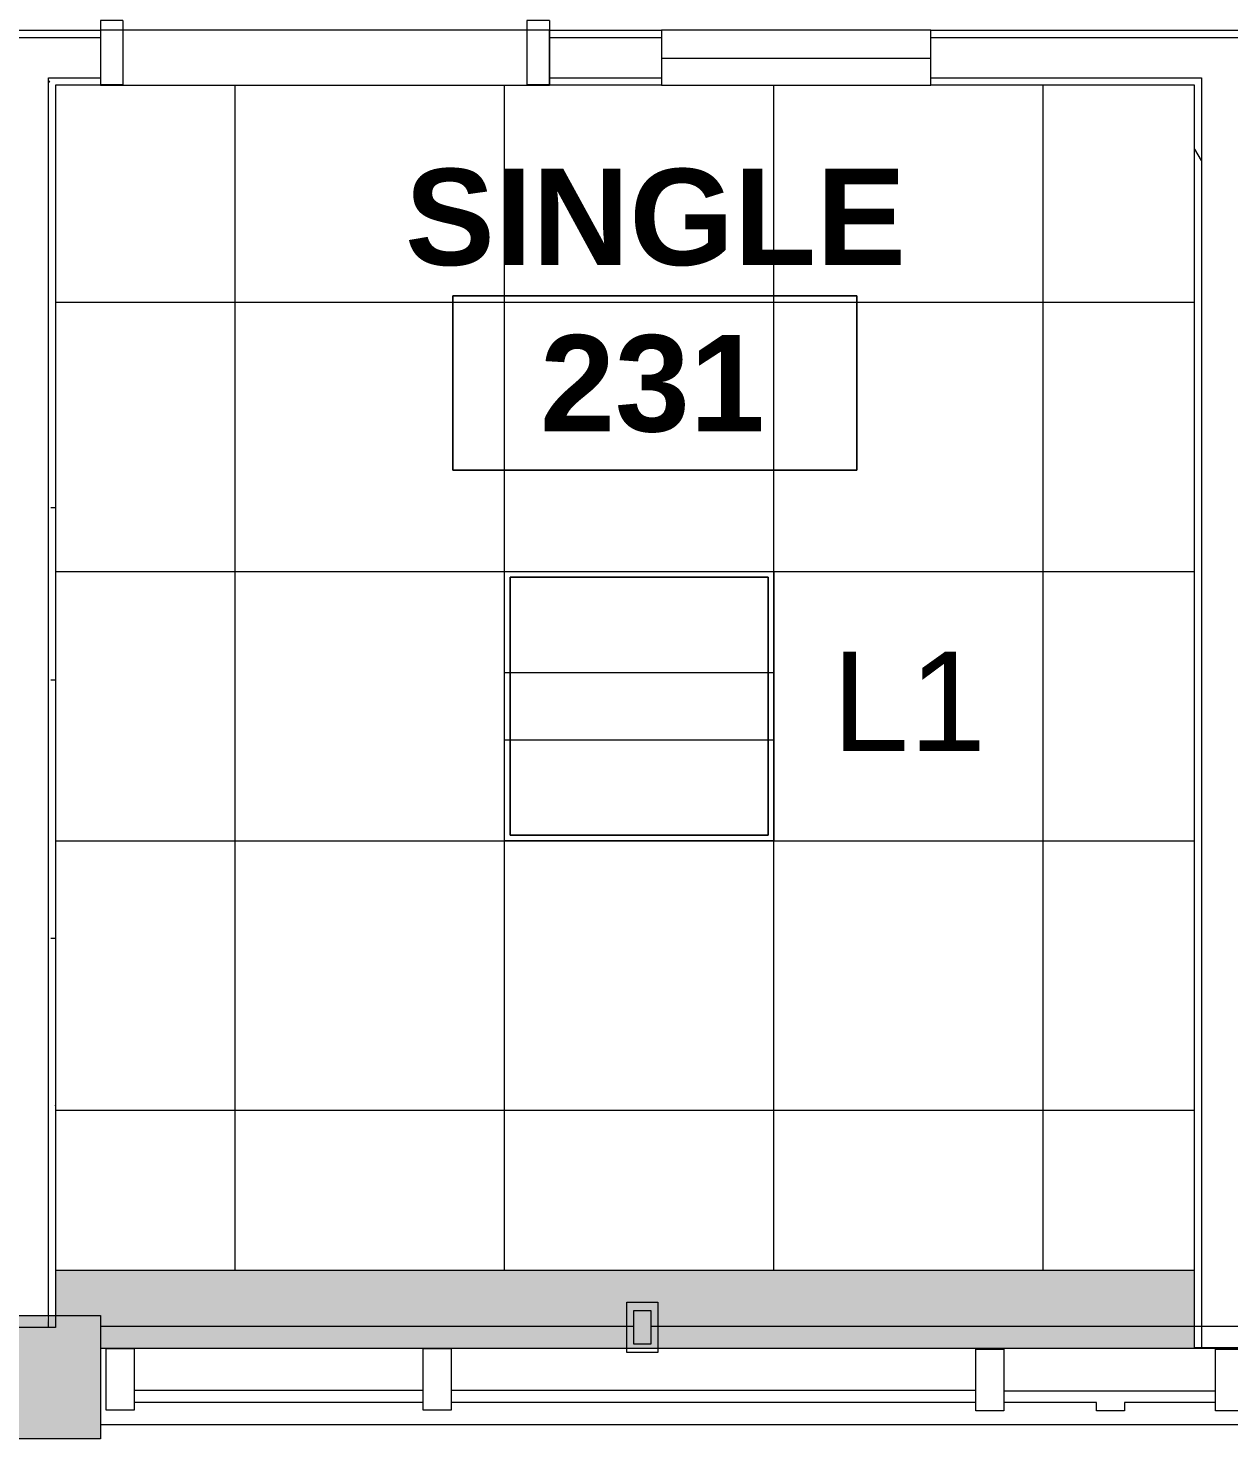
# Model space of a CAD drawing. Header units: inches. Extents: x 389 to 3083, y 11893 to 13691.
# Drawn here: x 2143.8 to 2250.8, y 12105.2 to 12230.9 of the extents above; entities that cross this region are included whole.
import ezdxf

# ---------------------------------------------------------------- set-up
doc = ezdxf.new("R2010")
doc.units = ezdxf.units.IN
doc.header["$MEASUREMENT"] = 0
for name, color, linetype, lineweight in [('X2$0$A-AREA-IDEN', 2, 'Continuous', 9), ('X2$0$A-CLNG', 13, 'Continuous', 13), ('X2$0$A-CLNG-PATT', 13, 'Continuous', 13), ('X2$0$A-DOOR', 31, 'Continuous', 13), ('X2$0$A-DOOR-FRAM', 31, 'Continuous', 20), ('X2$0$A-GLAZ', 151, 'Continuous', 13), ('X2$0$A-WALL', 113, 'Continuous', 13), ('X2$0$A-WALL-PATT', 111, 'Continuous', 13), ('X2$0$E-ELEC-FIXT', 91, 'Continuous', 9), ('X2$0$E-LITE-EQPM', 33, 'Continuous', 9), ('X2$0$E-LITE-EQPM-IDEN', 33, 'Continuous', 9), ('X2$0$I-WALL', 2, 'Continuous', 9), ('X2$0$Plaza America_Tower 1_2nd Floor -REVIT_dwg', 8, 'Continuous', 9)]:
    doc.layers.add(name, color=color, linetype=linetype, lineweight=lineweight)
doc.styles.add('X2$0$Arial_3', font='arial.ttf', dxfattribs={"height": 8.851796})
doc.styles.add('X2$0$Swis721 Lt BT_B', font='', dxfattribs={"height": 8.583975})
doc.styles.get('X2$0$Swis721 Lt BT_B').set_extended_font_data('Swis721 Lt BT', bold=True)
pattern_1 = [(0, (-24941.6016, 0), (30.72, 7.68), [1.267, -21.773, 1.267, -21.773, -122.88]), (0, (-24941.6016, 0), (30.72, 7.68), [-46.08, 1.267, -44.813, 1.267, -21.773, -53.76]), (0, (-24941.6016, 0), (30.72, 7.68), [-115.2, 1.267, -14.093, 1.267, -37.133]), (120, (-24930.0816, 3.84), (-22.0110751, 22.7643004), [1.267, -21.773, 1.267, -21.773, -122.88]), (120, (-24930.0816, 3.84), (-22.0110751, 22.7643004), [-46.08, 1.267, -44.813, 1.267, -21.773, -53.76]), (120, (-24930.0816, 3.84), (-22.0110751, 22.7643004), [-115.2, 1.267, -14.093, 1.267, -37.133]), (240, (-24926.2416, 19.2), (-8.7089249, -30.4443004), [1.267, -21.773, 1.267, -21.773, -122.88]), (240, (-24926.2416, 19.2), (-8.7089249, -30.4443004), [-46.08, 1.267, -44.813, 1.267, -21.773, -53.76]), (240, (-24926.2416, 19.2), (-8.7089249, -30.4443004), [-115.2, 1.267, -14.093, 1.267, -37.133])]

# ---------------------------------------------------------------- blocks, each defined once
blk = doc.blocks.new('X2$0$PS - Duplex - Duplex-V1-FIRST FLOOR')
at = {"layer": 'X2$0$E-ELEC-FIXT'}
for p, q in [((-1.375, -2.25), (-1.375, 2.25)), ((-1.375, 2.25), (1.375, 2.25)), ((-0.75, -1.5), (-0.75, 1.5)), ((-0.75, 1.5), (0.75, 1.5)), ((0.75, 1.5), (0.75, -1.5)), ((1.375, 2.25), (1.375, -2.25)), ((1.375, -2.25), (-1.375, -2.25)), ((0.75, -1.5), (-0.75, -1.5))]:
    blk.add_line(p, q, dxfattribs=at)
blk = doc.blocks.new('X2$0$Plaza America_Tower 1_2nd Floor -REVIT_dwg-5250115-FIRST FLOOR')
at = {"layer": 'X2$0$A-GLAZ'}
for p, q in [((27139.35, 12115.17), (27091.81, 12115.17)), ((27241.35, 12115.17), (27140.85, 12115.17)), ((27120.56, 12109.48), (27094.81, 12109.48)), ((27169.81, 12109.48), (27123.06, 12109.48)), ((27191.18, 12109.42), (27172.31, 12109.42)), ((27120.56, 12108.42), (27094.81, 12108.42)), ((27169.81, 12108.42), (27123.06, 12108.42)), ((27271.65, 12106.42), (27091.81, 12106.42))]:
    blk.add_line(p, q, dxfattribs=at)
at = {"layer": 'X2$0$A-GLAZ', "flags": 128}
for points in [[(27094.81, 12113.21), (27094.81, 12107.71), (27092.31, 12107.71), (27092.31, 12113.21)], [(27120.56, 12113.21), (27123.06, 12113.21), (27123.06, 12107.71), (27120.56, 12107.71)], [(27172.31, 12113.17), (27172.31, 12107.67), (27169.81, 12107.67), (27169.81, 12113.17)]]:
    blk.add_lwpolyline(points, close=True, dxfattribs=at)
for points in [[(27193.68, 12113.17), (27193.68, 12107.67), (27191.18, 12107.67), (27191.18, 12113.17), (27193.81, 12113.17)], [(27191.18, 12108.42), (27183.06, 12108.42), (27183.06, 12107.67), (27180.56, 12107.67), (27180.56, 12108.42), (27172.31, 12108.42)]]:
    blk.add_lwpolyline(points, dxfattribs=at)
blk = doc.blocks.new('X2$0$Frameless opening with glazing - 24_ x 96_-4900874-FIRST FLOOR')
at = {"layer": 'X2$0$A-GLAZ'}
blk.add_line((-13.5, 0.0625), (10.5, 0.0625), dxfattribs=at)
blk = doc.blocks.new('X2$0$L-Ceiling Light - Linear Box - 2_x2_-4960925-FIRST FLOOR')
at = {"layer": 'X2$0$E-LITE-EQPM'}
for p, q in [((-12, -12), (-12, 12)), ((-12, 12), (12, 12)), ((-12, -12), (-12, 12)), ((-12, 12), (12, 12)), ((-11.5, -11.5), (-11.5, 11.5)), ((-11.5, 11.5), (11.5, 11.5)), ((11.5, 11.5), (-11.5, 11.5)), ((-11.5, 11.5), (-11.5, -11.5)), ((11.5, 11.5), (11.5, -11.5)), ((11.5, -11.5), (11.5, 11.5)), ((12, 12), (12, -12)), ((12, 12), (12, -12)), ((-12, 3), (12, 3)), ((-12, -3), (12, -3)), ((12, -12), (-12, -12)), ((12, -12), (-12, -12)), ((11.5, -11.5), (-11.5, -11.5)), ((-11.5, -11.5), (11.5, -11.5))]:
    blk.add_line(p, q, dxfattribs=at)
blk = doc.blocks.new('X2$0$Single Flush - OTJ_SOLIDFLUSH_ALUM-4900816-FIRST FLOOR')
at = {"layer": 'X2$0$A-DOOR-FRAM'}
for p, q in [((-20, -3.3125), (-20, 2.4375)), ((-20, 2.4375), (-18, 2.4375)), ((-18, -3.3125), (-18, 2.4375)), ((18.000004, -3.3125), (18.000004, 2.4375)), ((18.000004, 2.4375), (20.000004, 2.4375)), ((20.000004, -3.3125), (20.000004, 2.4375)), ((-20, -3.3125), (-18, -3.3125)), ((18.000004, -3.3125), (20.000004, -3.3125))]:
    blk.add_line(p, q, dxfattribs=at)
blk = doc.blocks.new('X2$0$Room Tag - Room Name and Number-3379422-FIRST FLOOR')
at = {"layer": 'X2$0$A-AREA-IDEN'}
for p, q in [((-0.1881, -0.1636), (-0.1881, -0.0018)), ((-0.1881, -0.0018), (0.1869, -0.0018)), ((0.1869, -0.0018), (-0.1881, -0.0018)), ((-0.1881, -0.0018), (-0.1881, -0.1636)), ((0.1869, -0.0018), (0.1869, -0.1636)), ((0.1869, -0.1636), (0.1869, -0.0018)), ((0.1869, -0.1636), (-0.1881, -0.1636)), ((-0.1881, -0.1636), (0.1869, -0.1636))]:
    blk.add_line(p, q, dxfattribs=at)

msp = doc.modelspace()

# ---------------------------------------------------------------- hatches: boundary and pattern name
at = {"layer": 'X2$0$A-CLNG-PATT'}
h = msp.add_hatch(dxfattribs=at)
h.set_pattern_fill('FP2_63', color=256, style=0, pattern_type=2)
h.set_pattern_definition([(0, (-24941.6016, 0), (15.36, 3.84), [1.267, -10.253, 1.267, -10.253, -61.44]), (0, (-24941.6016, 0), (15.36, 3.84), [-23.04, 1.267, -21.773, 1.267, -10.253, -26.88]), (0, (-24941.6016, 0), (15.36, 3.84), [-57.6, 1.267, -6.413, 1.267, -17.933]), (120, (-24935.8416, 1.92), (-11.00553755, 11.3821502), [1.267, -10.253, 1.267, -10.253, -61.44]), (120, (-24935.8416, 1.92), (-11.00553755, 11.3821502), [-23.04, 1.267, -21.773, 1.267, -10.253, -26.88]), (120, (-24935.8416, 1.92), (-11.00553755, 11.3821502), [-57.6, 1.267, -6.413, 1.267, -17.933]), (240, (-24933.9216, 9.6), (-4.35446245, -15.2221502), [1.267, -10.253, 1.267, -10.253, -61.44]), (240, (-24933.9216, 9.6), (-4.35446245, -15.2221502), [-23.04, 1.267, -21.773, 1.267, -10.253, -26.88]), (240, (-24933.9216, 9.6), (-4.35446245, -15.2221502), [-57.6, 1.267, -6.413, 1.267, -17.933])])
h.paths.add_polyline_path([(749.72, 12113.17), (749.72, 12115.17), (752.73, 12115.17), (752.73, 12119.17), (598.68, 12119.17), (598.71, 12115.17), (604.97, 12115.17), (604.97, 12113.17), (700.38, 12113.17)], flags=0)
h.paths.add_polyline_path([(2630.46, 12113.17), (2710.45, 12113.17), (2710.45, 12120.17), (2609.88, 12120.17), (2609.88, 12116.17), (2630.46, 12116.17)], flags=0)
h.paths.add_polyline_path([(2786.25, 12113.17), (2915.46, 12113.17), (2915.46, 12116.17), (2921.83, 12116.17), (2921.83, 12120.17), (2770.45, 12120.17), (2770.45, 12113.17)], flags=0)
h.paths.add_polyline_path([(960.55, 12113.17), (1130.22, 12113.17), (1130.22, 12115.17), (1151.04, 12115.17), (1151.04, 12119.17), (930.04, 12119.17), (930.04, 12115.17), (950.38, 12115.17), (950.38, 12113.17), (950.68, 12113.17)], flags=0)
h.paths.add_polyline_path([(1430.38, 12113.17), (1509.71, 12113.17), (1509.71, 12116.42), (1514.71, 12116.42), (1514.71, 12119.17), (1410.04, 12119.17), (1410.04, 12115.17), (1430.38, 12115.17)], flags=0)
h.paths.add_polyline_path([(2090.04, 12113.17), (2090.04, 12116.17), (2110.87, 12116.17), (2110.87, 12120.17), (2004.87, 12120.17), (2004.87, 12116.23), (2009.71, 12116.23), (2009.71, 12113.17), (2013.18, 12113.17)], flags=0)
h.paths.add_polyline_path([(809.88, 12113.17), (890.22, 12113.17), (890.22, 12115.17), (911.04, 12115.17), (911.04, 12119.17), (809.88, 12119.17), (809.88, 12115.17)], flags=0)
h.paths.add_polyline_path([(1218.41, 12113.17), (1370.22, 12113.17), (1370.22, 12115.17), (1391.04, 12115.17), (1391.04, 12119.17), (1222.66, 12119.17), (1222.66, 12113.24), (1217.78, 12113.24), (1217.78, 12119.17), (1170.04, 12119.17), (1170.04, 12115.17), (1190.38, 12115.17), (1190.38, 12113.17), (1217.78, 12113.17)], flags=0)
h.paths.add_polyline_path([(2330.04, 12113.21), (2330.04, 12116.17), (2350.63, 12116.17), (2350.6, 12120.17), (2252.57, 12120.17), (2252.57, 12113.28), (2247.7, 12113.28), (2247.7, 12120.17), (2146.21, 12120.17), (2146.21, 12116.17), (2150.21, 12116.17), (2150.21, 12113.21), (2264.78, 12113.21)], flags=0)
h.paths.add_polyline_path([(2438.6, 12113.21), (2574.41, 12113.21), (2574.41, 12120.17), (2369.63, 12120.17), (2369.63, 12116.17), (2390.21, 12116.17), (2390.21, 12113.21)], flags=0)
h.paths.add_polyline_path([(2766.2, 12116.17), (2766.2, 12120.17), (2714.7, 12120.17), (2714.7, 12116.17), (2756.79, 12116.17)], flags=0)
h.paths.add_polyline_path([(2582.46, 12116.17), (2590.88, 12116.17), (2590.88, 12120.17), (2578.66, 12120.17), (2578.66, 12116.17)], flags=0)
h.paths.add_polyline_path([(2141.33, 12116.17), (2141.33, 12120.17), (2129.87, 12120.17), (2129.87, 12116.17), (2138.04, 12116.17)], flags=0)
h.paths.add_polyline_path([(2950.45, 12141.26), (2950.45, 12150.42), (2952.95, 12150.42), (2952.95, 12295.1), (2950.7, 12295.1), (2950.7, 12337.45), (2946.7, 12337.45), (2946.7, 12141.26), (2950.44, 12141.26)], flags=0)
h.paths.add_polyline_path([(573.78, 12141.56), (573.78, 12341.92), (569.72, 12341.92), (569.71, 12295.17), (567.46, 12295.17), (567.46, 12150.42), (569.78, 12150.42), (569.78, 12141.56)], flags=0)
h.paths.add_polyline_path([(2946.48, 12365.35), (2950.71, 12365.35), (2950.72, 12412.17), (2952.97, 12412.17), (2952.97, 12492.67), (2950.72, 12492.67), (2950.72, 12552.67), (2952.7, 12552.67), (2952.7, 12633.17), (2950.45, 12633.17), (2950.42, 12641.67), (2946.45, 12641.67), (2946.45, 12365.35)], flags=0)
h.paths.add_polyline_path([(569.72, 12365.92), (573.72, 12365.92), (573.72, 12403.92), (569.72, 12403.92), (569.72, 12385.92)], flags=0)
h.paths.add_polyline_path([(569.72, 12408.79), (573.72, 12408.79), (573.72, 12512.67), (569.72, 12512.67), (569.71, 12492.67), (567.72, 12492.67), (567.72, 12412.17), (569.72, 12412.17), (569.72, 12408.79)], flags=0)
h.paths.add_polyline_path([(2946.45, 12688.92), (2950.45, 12688.92), (2950.45, 12711.17), (2952.58, 12711.17), (2952.58, 12791.83), (2950.7, 12791.83), (2950.7, 12844.17), (2946.45, 12844.17), (2946.45, 12689.78)], flags=0)
h.paths.add_polyline_path([(2950.61, 12849.04), (2950.7, 12849.04), (2950.72, 12852.67), (2952.7, 12852.67), (2952.7, 12933.17), (2950.45, 12933.17), (2950.45, 12959.85), (2946.45, 12959.85), (2946.45, 12849.04), (2946.71, 12849.04)], flags=0)
at = {"layer": 'X2$0$A-WALL-PATT'}
h = msp.add_hatch(dxfattribs=at)
h.set_pattern_fill('FP2_1', color=256, style=0, pattern_type=2)
h.set_pattern_definition(pattern_1)
h.paths.add_polyline_path([(2312.38, 12230.09), (2312.38, 12230.72), (2294.57, 12230.72), (2294.57, 12230.09)], flags=0)
h.paths.add_polyline_path([(1984.71, 12230.09), (2065.68, 12230.09), (2065.68, 12230.72), (1980.46, 12230.72), (1980.46, 12230.09), (1981.08, 12230.09)], flags=0)
h.paths.add_polyline_path([(2352.38, 12230.09), (2354.38, 12230.09), (2354.38, 12230.72), (2352.38, 12230.72)], flags=0)
h.paths.add_polyline_path([(2264.78, 12230.09), (2270.57, 12230.09), (2270.57, 12230.72), (2224.21, 12230.72), (2224.21, 12230.09), (2252.57, 12230.09)], flags=0)
h.paths.add_polyline_path([(2089.68, 12230.09), (2096.94, 12230.09), (2096.94, 12230.72), (2089.68, 12230.72)], flags=0)
h.paths.add_polyline_path([(2145.75, 12230.09), (2150.21, 12230.09), (2150.21, 12230.72), (2136.94, 12230.72), (2136.94, 12230.09), (2145.58, 12230.09)], flags=0)
h.paths.add_polyline_path([(2200.21, 12230.09), (2200.21, 12230.72), (2190.21, 12230.72), (2190.21, 12230.09)], flags=0)
h = msp.add_hatch(dxfattribs=at)
h.set_pattern_fill('FP2_1', color=256, style=0, pattern_type=2)
h.set_pattern_definition(pattern_1)
h.paths.add_polyline_path([(1984.71, 12225.84), (2065.68, 12225.84), (2065.68, 12226.47), (1984.71, 12226.47)], flags=0)
h.paths.add_polyline_path([(2089.68, 12225.84), (2096.94, 12225.84), (2096.94, 12226.47), (2089.68, 12226.47)], flags=0)
h.paths.add_polyline_path([(2354.38, 12225.84), (2354.38, 12226.47), (2352.38, 12226.47), (2352.38, 12225.84)], flags=0)
h.paths.add_polyline_path([(2141.96, 12225.84), (2141.96, 12226.47), (2136.94, 12226.47), (2136.94, 12225.84), (2141.33, 12225.84)], flags=0)
h.paths.add_polyline_path([(2264.78, 12225.84), (2270.57, 12225.84), (2270.57, 12226.47), (2251.95, 12226.47), (2251.95, 12225.84), (2252.57, 12225.84)], flags=0)
h.paths.add_polyline_path([(2145.58, 12225.84), (2150.21, 12225.84), (2150.21, 12226.47), (2145.58, 12226.47)], flags=0)
h.paths.add_polyline_path([(2294.57, 12225.84), (2312.38, 12225.84), (2312.38, 12226.47), (2294.57, 12226.47)], flags=0)
h.paths.add_polyline_path([(2247.7, 12225.84), (2248.32, 12225.84), (2248.32, 12226.47), (2224.21, 12226.47), (2224.21, 12225.84)], flags=0)
h.paths.add_polyline_path([(2190.21, 12225.84), (2200.21, 12225.84), (2200.21, 12226.47), (2190.21, 12226.47)], flags=0)
h = msp.add_hatch(dxfattribs=at)
h.set_pattern_fill('FP2_1', color=256, style=0, pattern_type=2)
h.set_pattern_definition(pattern_1)
h.paths.add_polyline_path([(2145.58, 12116.17), (2146.21, 12116.17), (2146.21, 12225.84), (2145.58, 12225.84), (2145.58, 12117.08)], flags=0)
h = msp.add_hatch(dxfattribs=at)
h.set_pattern_fill('FP2_1', color=256, style=0, pattern_type=2)
h.set_pattern_definition(pattern_1)
h.paths.add_polyline_path([(2247.7, 12113.28), (2248.32, 12113.28), (2248.32, 12225.84), (2247.7, 12225.84), (2247.7, 12114.82)], flags=0)
msp.add_hatch(color=256, dxfattribs=at).paths.add_polyline_path([(2145.58, 12105.17), (2150.21, 12105.17), (2150.21, 12116.17), (2145.58, 12116.17), (2145.58, 12115.1), (2145.39, 12116.17), (2138.04, 12116.17), (2138.04, 12105.17), (2141.96, 12105.17)], flags=0)

# ---------------------------------------------------------------- linework, layer by layer
at = {"layer": 'X2$0$A-CLNG'}
for p, q in [((2247.7, 12120.17), (2146.21, 12120.17)), ((2330.04, 12113.21), (2150.21, 12113.21))]:
    msp.add_line(p, q, dxfattribs=at)
at = {"layer": 'X2$0$A-CLNG-PATT'}
for p, q in [((2162.22, 12120.17), (2162.22, 12225.84)), ((2186.22, 12120.17), (2186.22, 12225.84)), ((2210.22, 12120.17), (2210.22, 12225.84)), ((2234.22, 12120.17), (2234.22, 12225.84)), ((2146.21, 12206.47), (2247.7, 12206.47)), ((2146.21, 12182.47), (2247.7, 12182.47)), ((2146.21, 12158.47), (2247.7, 12158.47)), ((2146.21, 12134.47), (2247.7, 12134.47))]:
    msp.add_line(p, q, dxfattribs=at)
at = {"layer": 'X2$0$A-WALL'}
for p, q in [((2136.94, 12230.09), (2150.21, 12230.09)), ((2190.21, 12230.09), (2200.21, 12230.09)), ((2224.21, 12230.09), (2270.57, 12230.09)), ((2145.58, 12115.1), (2145.58, 12226.47)), ((2145.58, 12226.47), (2150.21, 12226.47)), ((2190.21, 12226.47), (2200.21, 12226.47)), ((2224.21, 12226.47), (2248.32, 12226.47)), ((2248.32, 12226.47), (2248.32, 12113.28)), ((2129.87, 12116.17), (2150.21, 12116.17)), ((2150.21, 12116.17), (2150.21, 12105.17)), ((2150.21, 12105.17), (2138.04, 12105.17))]:
    msp.add_line(p, q, dxfattribs=at)
at = {"layer": 'X2$0$I-WALL'}
for p, q in [((2136.94, 12230.72), (2150.21, 12230.72)), ((2150.21, 12230.72), (2150.21, 12225.84)), ((2190.21, 12230.72), (2150.21, 12230.72)), ((2190.21, 12225.84), (2190.21, 12230.72)), ((2190.21, 12230.72), (2200.21, 12230.72)), ((2200.21, 12230.72), (2200.21, 12225.84)), ((2224.21, 12230.72), (2200.21, 12230.72)), ((2224.21, 12225.84), (2224.21, 12230.72)), ((2224.21, 12230.72), (2270.57, 12230.72)), ((2146.21, 12225.84), (2146.21, 12115.1)), ((2150.21, 12225.84), (2146.21, 12225.84)), ((2150.21, 12225.84), (2190.21, 12225.84)), ((2200.21, 12225.84), (2190.21, 12225.84)), ((2200.21, 12225.84), (2224.21, 12225.84)), ((2247.7, 12225.84), (2224.21, 12225.84)), ((2247.7, 12113.28), (2247.7, 12225.84)), ((2146.21, 12115.1), (2141.33, 12115.1)), ((2252.57, 12113.28), (2247.7, 12113.28))]:
    msp.add_line(p, q, dxfattribs=at)

# ---------------------------------------------------------------- block references
at = {"layer": 'X2$0$A-AREA-IDEN', "xscale": 95.99999999999994, "yscale": 95.99999999999994, "zscale": 95.99999999999994}
msp.add_blockref('X2$0$Room Tag - Room Name and Number-3379422-FIRST FLOOR', (2199.66, 12207.23), dxfattribs=at)
at = {"layer": 'X2$0$A-DOOR', "rotation": 180}
msp.add_blockref('X2$0$Single Flush - OTJ_SOLIDFLUSH_ALUM-4900816-FIRST FLOOR', (2170.21, 12228.28), dxfattribs=at)
at = {"layer": 'X2$0$A-GLAZ', "rotation": 180}
msp.add_blockref('X2$0$Frameless opening with glazing - 24_ x 96_-4900874-FIRST FLOOR', (2210.71, 12228.28), dxfattribs=at)
at = {"layer": 'X2$0$E-ELEC-FIXT'}
msp.add_blockref('X2$0$PS - Duplex - Duplex-V1-FIRST FLOOR', (2198.5, 12115.1), dxfattribs=at)
at = {"layer": 'X2$0$E-LITE-EQPM'}
msp.add_blockref('X2$0$L-Ceiling Light - Linear Box - 2_x2_-4960925-FIRST FLOOR', (2198.22, 12170.47), dxfattribs=at)
at = {"layer": 'X2$0$Plaza America_Tower 1_2nd Floor -REVIT_dwg'}
msp.add_blockref('X2$0$Plaza America_Tower 1_2nd Floor -REVIT_dwg-5250115-FIRST FLOOR', (-24941.6, 0), dxfattribs=at)

# ---------------------------------------------------------------- texts
at = {"layer": 'X2$0$A-AREA-IDEN', "char_height": 8.584, "attachment_point": 2, "line_spacing_factor": 0.998538, "style": 'X2$0$Swis721 Lt BT_B'}
for s, insert, width in [('SINGLE', (2199.67, 12218.37), 49.464), ('231', (2199.39, 12203.55), 23.004)]:
    msp.add_mtext(s, dxfattribs=dict(at, insert=insert, width=width))
at = {"layer": 'X2$0$E-LITE-EQPM-IDEN', "insert": (2222.26, 12175.32), "char_height": 8.852, "width": 16.416, "attachment_point": 2, "line_spacing_factor": 0.938532, "style": 'X2$0$Arial_3'}
msp.add_mtext('L1', dxfattribs=at)

doc.saveas('drawing.dxf')
